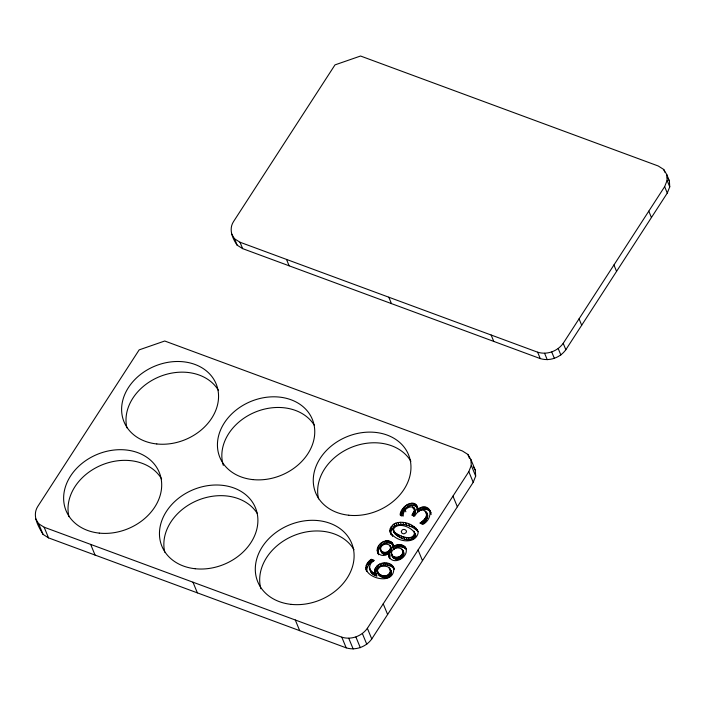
<?xml version="1.0" encoding="UTF-8"?>
<svg xmlns="http://www.w3.org/2000/svg" width="705" height="705" viewBox="0 0 705 705"><rect width="100%" height="100%" fill="white"/><g stroke="black" fill="none" stroke-linecap="round" stroke-linejoin="round"><path stroke-width="1.06" d="M377.739 572.442C388.085 583.969 398.545 563.445 380.674 566.529C367.596 576.285 396.88 584.48 390.411 569.402M393.743 567.869C395.32 589.979 350.799 573.958 371.297 559.329L374.399 560.475C366.917 563.709 368.759 574.654 376.805 575.985C367.843 564.775 391.152 556.721 394.333 569.288M375.897 574.557C374.064 565.146 388.896 561.682 393.936 568.732L393.055 566.6M393.187 529.922C396.624 520.66 413.853 527.305 415.721 535.351C412.284 544.604 395.064 537.959 393.187 529.922L394.377 533.086M394.069 532.055L394.157 530.997M393.496 530.953C397.594 536.161 414.091 542.471 414.531 532.178M391.381 553.601C391.548 546.119 403.78 545.864 403.85 553.601C403.604 561.136 391.557 561.242 391.381 553.601L392.773 557.311M392.253 555.734L391.469 552.711M391.522 554.43C394.271 560.008 403.956 556.73 402.828 550.64M430.87 512.473C428.05 508.049 421.22 508.252 417.862 511.962L416.99 509.83C417.924 496.39 400.123 506.102 400.14 514.923L403.234 516.069C402.652 504.824 420.797 502.982 413.474 516.13L412.592 513.998M380.55 549.248C380.735 542.533 391.566 542.392 391.478 549.38C391.178 556.157 380.612 556.139 380.55 549.248L381.863 552.755M381.431 551.38L381.52 550.605M388.702 555.293L389.195 552.949L390.076 555.082L389.68 558.466L388.702 555.293L389.583 557.426M380.665 549.971C383.132 554.914 391.363 551.795 390.5 546.534M377.201 550.173C377.131 541.986 391.028 536.258 393.54 545.793C388.367 538.153 375.642 546.992 378.603 554.764L377.201 550.173L378.074 552.306M416.99 509.83C430.781 500.03 434.738 517.532 423.176 524.291L419.836 523.057C433.593 516.333 422.903 501.793 414.593 516.201L411.835 515.179L414.337 510.817L414.293 508.367M421.616 521.779L422.489 523.912C426.366 521.171 429.724 515.866 425.979 511.61M389.839 530.336C392.817 516.941 415.474 521.982 418.188 532.813C415.21 546.208 392.57 541.14 389.839 530.336L390.914 534.117L390.032 531.993M390.72 532.469C393.725 519.761 411.755 524.291 418.127 531.711L417.245 529.578M392.703 547.521C395.752 543.978 401.542 543.625 404.987 546.78L405.868 548.913C402.423 545.749 396.633 546.111 393.584 549.653L392.703 547.521L392.659 543.661M393.584 549.653L393.857 548.596M365.869 569.358L366.75 571.491C366.248 567.402 369.094 563.815 372.178 561.462L372.663 561.638L371.782 559.506M417.915 508.182C412.24 501.07 402.59 508.975 401.348 516.06L400.475 513.927M35.638 518.713L38.669 523.762L44.151 527.217L341.802 637.179C351.178 640.114 361.709 636.254 367.367 628.314L468.807 471.654L471.275 465.441L470.887 459.475L467.856 454.425L462.374 450.962L164.732 341.008L139.158 349.874L37.717 506.534C31.857 515.796 38.237 526.203 43.067 534.416L48.548 537.88L346.19 647.842C355.576 650.777 366.106 646.917 371.764 638.968L473.205 482.317L475.672 476.104L475.285 470.138L470.887 459.475M231.478 233.725L234.509 238.775L239.991 242.229L537.633 352.192C547.018 355.126 557.549 351.266 563.207 343.326L664.648 186.666L667.115 180.454L666.727 174.487L663.687 169.438L658.214 165.983L360.563 56.021L334.99 64.886L233.558 221.546C228.464 229.266 232.456 238.361 237.144 245.164L242.626 248.627L540.268 358.589C549.653 361.524 560.184 357.664 565.842 349.724L667.283 193.064L669.75 186.851L669.362 180.885L666.727 174.487M389.195 552.949C386.252 556.174 380.224 556.58 377.721 552.632M369.323 568.468L372.064 571.949L375.924 573.852L376.805 575.985M426.058 513.125L426.86 513.742M414.143 509.38L415.386 511.231M389.971 570.081L391.293 571.535M402.731 551.363L403.709 552.773M390.57 547.45L391.372 548.666M404.987 546.78L406.397 549.274M375.924 573.852L375.025 572.425M388.799 556.333C393.24 566.335 409.499 557.091 405.807 547.855M667.335 177.519L669.362 180.885M473.258 466.772L475.285 470.138M663.687 169.438L664.824 172.179M667.115 180.454L669.75 186.851M664.648 186.666L667.283 193.064M648.794 211.147L651.438 217.545M613.932 264.992L616.567 271.39M579.061 318.845L581.696 325.243M563.207 343.326L565.842 349.724M558.228 348.614L560.863 355.003M551.751 352.042L554.394 358.44M544.612 353.328L547.256 359.726M537.633 352.192L540.268 358.589M491.129 335.007L493.764 341.405M467.856 454.425L469.451 458.303M471.275 465.441L475.672 476.104M468.807 471.654L473.205 482.317M388.808 297.21L391.451 303.608M452.962 496.135L457.351 506.798M429.988 510.341L431.046 513.09M429.169 509.213L430.05 511.345M430.561 513.152L431.143 514.571M427.988 508.279L428.869 510.411M426.454 507.547L427.327 509.68M425.212 507.186L426.093 509.318M426.534 512.341L427.715 515.329M423.978 507.01L424.859 509.142M426.895 514.157L427.768 516.289M425.177 510.993L425.758 512.42M426.692 515.214L427.574 517.347M422.753 507.018L423.635 509.151M426.243 516.351L427.124 518.483M421.537 507.221L422.418 509.354M425.547 517.585L426.428 519.717M425.036 518.325L425.908 520.457M420.339 507.6L421.22 509.733M424.463 519.056L425.344 521.189M419.184 508.164L420.057 510.297M423.837 519.761L424.71 521.894M423.15 520.449L424.031 522.581M417.043 506.049L417.624 507.468M416.611 505.318L417.492 507.45M418.065 508.904L418.946 511.037M416.02 504.692L416.893 506.825M417.272 508.754L417.853 510.182M422.41 521.127L423.291 523.26M415.254 504.163L416.126 506.296M414.311 503.731L415.192 505.864M420.753 522.431L421.343 523.85M412.795 503.326L413.676 505.459M413.87 507.75L414.751 509.882M414.522 509.926L415.404 512.059M413.262 507.248L413.844 508.675M411.271 503.229L412.152 505.362M414.337 510.817L415.219 512.949M412.451 506.86L413.042 508.279M413.95 511.786L414.831 513.919M409.728 503.44L410.61 505.573M413.359 512.817L414.24 514.95M413.121 513.187L414.002 515.32M408.177 503.952L409.059 506.084M406.679 504.745L407.552 506.877M415.95 528.08L416.831 530.204M414.126 526.67L414.998 528.803M405.296 505.793L406.168 507.926M411.746 525.357L412.628 527.49M404.027 507.089L404.908 509.221M405.287 510.385L405.868 511.804M414.848 533.218L415.721 535.351M413.817 531.173L414.699 533.306M414.743 534.275L415.624 536.408M414.24 535.351L415.122 537.483M402.881 508.64L403.762 510.772M408.838 524.132L409.72 526.265M402.52 509.23L403.401 511.363M413.43 536.311L414.311 538.444M402.167 509.865L403.048 511.997M401.824 510.561L402.705 512.694M418.091 549.979L422.48 560.642M412.39 537.016L413.262 539.149M401.48 511.31L402.361 513.443M401.145 512.121L402.026 514.253M405.772 523.145L406.644 525.278M411.121 537.457L411.993 539.589M400.81 512.993L401.683 515.126M409.623 537.651L410.495 539.783M402.934 522.537L403.815 524.67M407.887 537.589L408.768 539.722M400.334 522.308L401.215 524.441M405.913 537.28L406.785 539.413M397.981 522.458L398.854 524.59M403.692 536.708L404.573 538.84M395.866 522.978L396.748 525.11M401.233 535.879L402.106 538.012M286.494 259.414L289.129 265.811M403.824 545.89L404.696 548.023M398.854 534.919L399.726 537.051M394.024 523.885L394.897 526.018M402.308 545.176L403.189 547.309M396.889 533.949L397.77 536.073M401.004 544.789L401.876 546.921M392.438 525.154L393.32 527.287M402.449 549.891L403.33 552.024M395.346 532.962L396.228 535.095M402.978 551.469L403.85 553.601M401.85 549.23L402.44 550.649M393.284 528.865L393.866 530.292M399.709 544.595L400.59 546.727M402.881 552.359L403.762 554.491M394.218 531.967L395.1 534.09M402.564 553.31L403.436 555.443M391.116 526.811L391.998 528.944M398.448 544.604L399.321 546.736M402 554.324L402.881 556.457M397.206 544.806L398.087 546.939M401.295 555.267L402.176 557.399M390.2 528.609L391.081 530.742M392.077 535.06L392.667 536.487M395.998 545.203L396.88 547.336M400.502 556.025L401.383 558.157M390.781 533.57L391.372 534.989M399.62 556.624L400.502 558.757M394.853 545.793L395.734 547.926M398.66 557.047L399.541 559.18M392.192 542.885L393.54 545.952M393.751 546.56L394.633 548.693M391.557 542.215L392.429 544.348M397.638 557.285L398.519 559.417M390.746 541.66L391.627 543.793M396.58 557.338L397.453 559.47M389.777 541.22L390.649 543.352M395.479 557.206L396.36 559.329M388.288 540.814L389.169 542.947M390.191 545.882L391.072 548.014M389.689 545.317L391.478 549.38M394.351 556.871L395.232 559.003M390.5 548.032L391.381 550.164M386.816 540.7L387.688 542.832M390.2 548.878L391.081 551.01M393.311 556.404L394.192 558.536M392.491 555.84L393.372 557.972M389.698 549.777L390.57 551.909M385.335 540.876L386.217 543.009M389.063 550.631L389.944 552.764M388.367 551.328L389.248 553.46M383.864 541.334L384.745 543.467M388.834 554.156L389.715 556.289M387.618 551.856L388.49 553.989M389.125 557.303L389.715 558.721M386.798 552.235L387.68 554.368M382.445 542.074L383.326 544.207M391.989 565.48L392.861 567.613M385.935 552.456L386.816 554.579M390.544 564.511L391.416 566.644M381.132 543.053L382.013 545.185M385.036 552.5L385.917 554.632M384.102 552.376L384.974 554.509M388.719 563.692L389.592 565.824M379.933 544.286L380.815 546.419M383.115 552.094L383.996 554.227M390.676 570.23L391.557 572.363M389.883 568.644L390.764 570.777M390.676 571.112L391.557 573.244M389.089 567.948L389.68 569.367M382.207 551.68L383.088 553.813M386.737 563.101L387.609 565.234M390.411 572.055L391.284 574.187M381.502 551.195L382.374 553.328M378.841 545.767L379.713 547.9M389.874 573.05L390.755 575.183M384.833 562.819L385.714 564.952M389.169 573.958L390.05 576.091M377.968 547.327L378.841 549.459M388.34 574.69L389.213 576.822M377.422 548.79L378.294 550.922M383.018 562.854L383.89 564.987M387.38 575.236L388.261 577.369M377.298 551.469L378.18 553.601M381.282 563.198L382.154 565.331M386.305 575.606L387.186 577.739M385.133 575.791L386.014 577.924M379.66 563.85L380.541 565.983M383.908 575.782L384.78 577.915M378.197 564.784L379.079 566.917M382.621 575.571L383.502 577.703M381.29 575.165L382.163 577.298M376.893 566.009L377.774 568.142M380.039 574.619L380.92 576.752M379.034 573.976L379.907 576.108M377.748 571.376L378.329 572.795M372.848 559.902L373.43 561.321M377.466 571.57L379.14 575.386M375.739 567.534L376.62 569.658M375.263 568.371L376.144 570.504M371.297 559.329L372.178 561.462M374.937 569.208L375.809 571.341M239.991 242.229L242.626 248.627M370.724 559.779L371.597 561.911M374.743 570.037L375.624 572.169M374.699 570.856L375.571 572.989M370.169 560.255L371.05 562.387M374.787 571.658L376.285 575.289M369.64 560.739L370.522 562.872M369.129 561.25L370.01 563.383M373.791 572.945L374.672 575.077M368.644 561.779L369.526 563.912M368.195 562.326L369.076 564.458M372.064 571.949L372.936 574.082M234.509 238.775L237.144 245.164M367.781 562.872L368.662 565.005M369.235 567.164L369.825 568.582M370.742 570.874L371.614 573.006M367.393 563.436L368.274 565.569M383.22 603.832L387.618 614.496M366.309 565.507L367.19 567.64M365.798 567.481L366.679 569.614M367.367 628.314L371.764 638.968M362.388 633.601L366.785 644.255M355.919 637.029L360.308 647.692M348.781 638.316L353.17 648.979M341.802 637.179L346.19 647.842M295.289 619.995L299.687 630.658M192.976 582.198L197.365 592.861M90.654 544.401L95.052 555.064M44.151 527.217L48.548 537.88M38.669 523.762L43.067 534.416M370.707 571.843L370.116 569.296M378.347 573.703L378.62 574.575M260.876 588.745A50.76 40.546 -22.4 0 1 293.298 535.8A50.76 40.546 -22.4 0 1 353.998 549.733M68.94 516.668A50.381 40.238 -22.4 0 1 101.996 464.895A50.381 40.238 -22.4 0 1 161.63 478.968M164.776 552.2A50.575 40.388 -22.4 0 1 197.338 500.479A50.575 40.388 -22.4 0 1 257.263 513.443M223.3 465.371A50.002 39.929 -22.4 0 1 253.747 412.742A50.002 39.929 -22.4 0 1 314.183 425.044M318.572 498.884A50.187 40.079 -22.4 0 1 351.504 447.305A50.187 40.079 -22.4 0 1 410.909 461.326M126.909 427.838A49.808 39.78 -22.4 0 1 159.586 376.646A49.808 39.78 -22.4 0 1 218.541 390.561M401.33 531.579L401.85 533.13L403.093 533.729A2.556 2.044 -22.4 0 0 404.582 533.606C409.922 531.367 402.511 526.582 401.33 531.579M291.174 604.37A50.76 40.546 -22.4 0 0 352.615 545.873A50.76 40.546 -22.4 0 0 270.297 537.219A50.76 40.546 -22.4 0 0 291.174 604.37M99.246 533.112A50.381 40.238 -22.4 0 0 160.22 475.055A50.381 40.238 -22.4 0 0 78.528 466.463A50.381 40.238 -22.4 0 0 99.246 533.112M195.206 568.741A50.575 40.388 -22.4 0 0 256.417 510.464A50.575 40.388 -22.4 0 0 174.408 501.845A50.575 40.388 -22.4 0 0 195.206 568.741M252.778 479.594A50.002 39.929 -22.4 0 0 313.293 421.978A50.002 39.929 -22.4 0 0 232.218 413.456A50.002 39.929 -22.4 0 0 252.778 479.594M348.746 515.223A50.187 40.079 -22.4 0 0 409.49 457.386A50.187 40.079 -22.4 0 0 328.107 448.829A50.187 40.079 -22.4 0 0 348.746 515.223M156.818 443.965A49.808 39.78 -22.4 0 0 217.096 386.569A49.808 39.78 -22.4 0 0 136.329 378.083A49.808 39.78 -22.4 0 0 156.818 443.965"/></g></svg>
